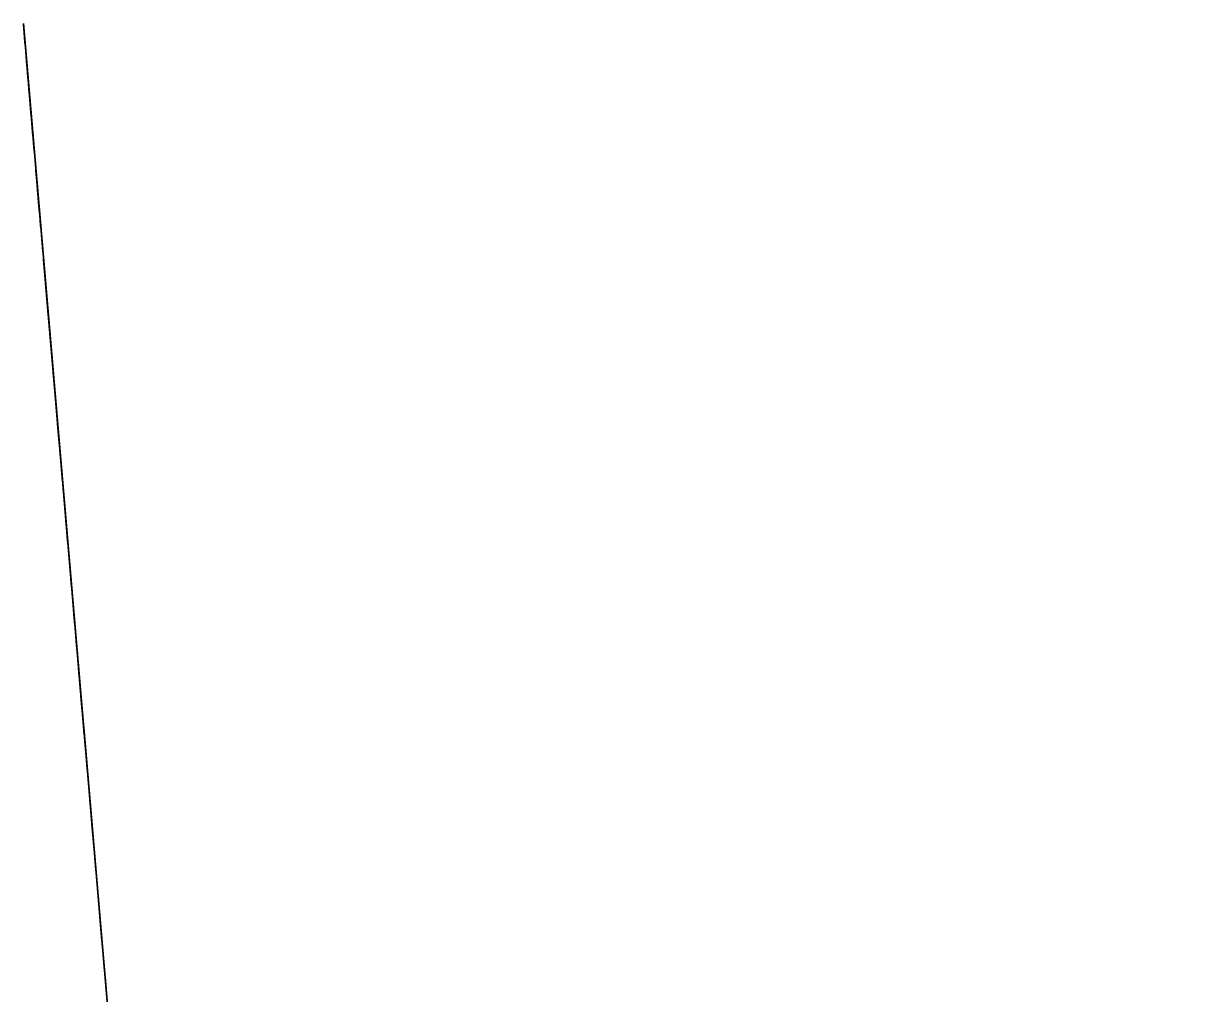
# Model space of a CAD drawing. Header units: millimetres. Extents: x 2383 to 246042, y -31587 to -6960.
# Drawn here: x 2383 to 2706.6, y -28079.5 to -27810.2 of the extents above; entities that cross this region are included whole.
import ezdxf

# ---------------------------------------------------------------- set-up
doc = ezdxf.new("R2010")
doc.units = ezdxf.units.MM
doc.header["$MEASUREMENT"] = 0
doc.linetypes.add('CENTER2', pattern=[1.125, 0.75, -0.125, 0.125, -0.125])
doc.linetypes.add('HIDDEN2', pattern=[0.1875, 0.125, -0.0625])
for name, color, linetype in [('Front View-150-DS-B4-404', 1, 'Continuous'), ('Front View-50-IW-B4-023', 3, 'Continuous'), ('Front View-50-PES-D1-243', 4, 'Continuous'), ('Front View-50-PES-D1-345', 170, 'Continuous'), ('Front View-50-PW-B4-375', 4, 'Continuous'), ('Front View-A-FLOR', 192, 'Continuous'), ('Front View-CENTER', 1, 'CENTER2'), ('Front View-HIDDEN', 7, 'HIDDEN2'), ('Front View-RE', 5, 'Continuous')]:
    doc.layers.add(name, color=color, linetype=linetype)

# ---------------------------------------------------------------- blocks, each defined once
blk = doc.blocks.new('*U379')
at = {"layer": 'Front View-A-FLOR', "color": 0, "linetype": 'ByBlock', "lineweight": -2}
for p, q in [((2706.6, -31587.23, 21936.52), (2382.96, -27810.2, 21896.14)), ((2382.96, -27810.2, 21896.14), (2382.96, -27810.2, 21625)), ((2614.28, -30509.84, 21625), (2382.96, -27810.2, 21625))]:
    blk.add_line(p, q, dxfattribs=at)
blk = doc.blocks.new('*U380')
at = {"layer": 'Front View-A-FLOR', "color": 0, "linetype": 'ByBlock', "lineweight": -2}
for p, q in [((2382.96, -27810.2, 21896.14), (2382.96, -27810.2, 21896.27)), ((2382.96, -27810.2, 21896.27), (2382.96, -27810.2, 22000)), ((2382.96, -27810.2, 22000), (2706.6, -31587.23, 22000)), ((2706.6, -31587.23, 21936.65), (2382.96, -27810.2, 21896.27))]:
    blk.add_line(p, q, dxfattribs=at)
blk = doc.blocks.new('*U381')
at = {"layer": 'Front View-A-FLOR', "color": 0, "linetype": 'ByBlock', "lineweight": -2}
for q in [(2382.96, -27810.2, 22000), (2706.6, -31587.23, 22000)]:
    blk.add_line((2382.96, -27810.2, 22000), q, dxfattribs=at)
blk = doc.blocks.new('*U382')
at = {"layer": 'Front View-50-PES-D1-345', "color": 0, "linetype": 'ByBlock', "lineweight": -2}
blk.add_line((2393.72, -27935.85, 22287.66), (2388.57, -27875.72, 22287.66), dxfattribs=at)
for points, knots in [([(2382.96, -27810.2, 22157.54), (2382.96, -27810.2, 22157.54), (2382.96, -27810.2, 22157.54), (2382.96, -27810.2, 22157.54), (2382.96, -27810.2, 22157.54), (2382.96, -27810.2, 22157.59), (2382.96, -27810.2, 22157.78), (2382.96, -27810.2, 22157.93), (2382.96, -27810.2, 22158.32), (2382.96, -27810.2, 22158.57), (2382.96, -27810.2, 22159.15), (2382.96, -27810.2, 22159.48), (2382.96, -27810.2, 22160.2), (2382.96, -27810.2, 22160.61), (2382.96, -27810.2, 22161.54), (2382.96, -27810.2, 22162.07), (2382.96, -27810.2, 22163.19), (2382.96, -27810.2, 22163.8), (2382.96, -27810.2, 22165.07), (2382.96, -27810.2, 22165.73), (2382.96, -27810.2, 22167.04), (2382.96, -27810.2, 22167.76), (2382.96, -27810.2, 22169.3), (2382.96, -27810.2, 22170.11), (2382.96, -27810.2, 22171.8), (2382.96, -27810.2, 22172.68), (2382.96, -27810.2, 22174.43), (2382.96, -27810.2, 22175.32), (2382.96, -27810.2, 22177.04), (2382.96, -27810.2, 22177.96), (2382.96, -27810.2, 22179.86), (2382.96, -27810.2, 22180.85), (2382.96, -27810.2, 22182.84), (2382.96, -27810.2, 22183.85), (2382.96, -27810.2, 22185.83), (2382.96, -27810.2, 22186.81), (2382.96, -27810.2, 22188.67), (2382.96, -27810.2, 22189.65), (2382.96, -27810.2, 22191.63), (2382.96, -27810.2, 22192.64), (2382.96, -27810.2, 22194.63), (2382.96, -27810.2, 22195.62), (2382.96, -27810.2, 22197.52), (2382.96, -27810.2, 22198.44), (2382.96, -27810.2, 22200.16), (2382.96, -27810.2, 22201.05), (2382.96, -27810.2, 22202.8), (2382.96, -27810.2, 22203.68), (2382.96, -27810.2, 22205.37), (2382.96, -27810.2, 22206.19), (2382.96, -27810.2, 22207.72), (2382.96, -27810.2, 22208.44), (2382.96, -27810.2, 22209.76), (2382.96, -27810.2, 22210.42), (2382.96, -27810.2, 22211.69), (2382.96, -27810.2, 22212.29), (2382.96, -27810.2, 22213.42), (2382.96, -27810.2, 22213.94), (2382.96, -27810.2, 22214.88), (2382.96, -27810.2, 22215.29), (2382.96, -27810.2, 22216.01), (2382.96, -27810.2, 22216.34), (2382.96, -27810.2, 22216.92), (2382.96, -27810.2, 22217.17), (2382.96, -27810.2, 22217.57), (2382.96, -27810.2, 22217.71), (2382.96, -27810.2, 22217.9), (2382.96, -27810.2, 22217.95), (2382.96, -27810.2, 22217.95)], [178.831544, 178.831544, 178.831544, 178.831544, 178.831608, 178.831608, 178.831608, 181.624093, 181.624093, 184.416579, 184.416579, 187.209065, 187.209065, 190.00155, 190.00155, 192.794737, 192.794737, 195.587924, 195.587924, 198.381111, 198.381111, 201.174297, 201.174297, 203.968582, 203.968582, 206.762867, 206.762867, 209.557152, 209.557152, 212.351437, 212.351437, 215.147186, 215.147186, 217.942936, 217.942936, 220.738685, 220.738685, 223.534435, 223.534435, 226.330855, 226.330855, 229.127275, 229.127275, 231.923695, 231.923695, 234.720115, 234.720115, 237.51607, 237.51607, 240.312025, 240.312025, 243.10798, 243.10798, 245.903936, 245.903936, 248.698049, 248.698049, 251.492161, 251.492161, 254.286274, 254.286274, 257.080387, 257.080387, 259.872148, 259.872148, 262.663908, 262.663908, 265.455668, 265.455668, 268.24731, 268.24731, 268.24731, 268.24731]), ([(2388.57, -27875.72, 22287.66), (2388.57, -27875.72, 22280.61), (2388.48, -27874.65, 22273.57), (2388.12, -27870.47, 22260.13), (2387.85, -27867.36, 22253.73), (2387.17, -27859.38, 22242.15), (2386.75, -27854.51, 22236.97), (2385.81, -27843.46, 22228.3), (2385.28, -27837.27, 22224.81), (2384.15, -27824.14, 22219.84), (2383.56, -27817.2, 22218.36), (2382.96, -27810.2, 22217.95)], [3.141593, 3.141593, 3.141593, 3.141593, 3.444103, 3.444103, 3.746612, 3.746612, 4.049122, 4.049122, 4.351632, 4.351632, 4.654142, 4.654142, 4.654142, 4.654142]), ([(2393.72, -27935.85, 22287.66), (2393.72, -27935.85, 22274.29), (2393.55, -27933.78, 22260.94), (2392.85, -27925.71, 22235.47), (2392.34, -27919.71, 22223.37), (2391.02, -27904.33, 22201.56), (2390.22, -27894.96, 22191.85), (2388.4, -27873.72, 22175.74), (2387.38, -27861.85, 22169.34), (2385.23, -27836.74, 22160.45), (2384.1, -27823.51, 22157.96), (2382.96, -27810.2, 22157.54)], [3.141593, 3.141593, 3.141593, 3.141593, 3.449506, 3.449506, 3.757419, 3.757419, 4.065332, 4.065332, 4.373245, 4.373245, 4.681158, 4.681158, 4.681158, 4.681158])]:
    blk.add_open_spline(points, degree=3, knots=knots, dxfattribs=at)
at = {"layer": 'Front View-CENTER'}
for p in [(2382.96, -27810.2, 22187.66), (2391.15, -27905.78, 22287.66)]:
    blk.add_line(p, (2391.15, -27905.78, 22187.66), dxfattribs=at)
at = {"layer": 'Front View-HIDDEN'}
blk.add_open_spline([(2382.96, -27810.2, 22217.95), (2382.96, -27810.2, 22217.95), (2382.96, -27810.2, 22217.95), (2382.96, -27810.2, 22217.95)], degree=3, dxfattribs=at)
blk = doc.blocks.new('*U383')
at = {"layer": 'Front View-50-PES-D1-243', "color": 0, "linetype": 'ByBlock', "lineweight": -2}
for p, q in [((2382.96, -27810.2, 25056.77), (2382.96, -27810.2, 25026.61)), ((2382.96, -27810.2, 25026.61), (2382.96, -27810.2, 24996.45)), ((2706.6, -31587.23, 24996.45), (2382.96, -27810.2, 24996.45)), ((2706.6, -31587.23, 25056.77), (2382.96, -27810.2, 25056.77))]:
    blk.add_line(p, q, dxfattribs=at)
blk = doc.blocks.new('*U384')
at = {"layer": 'Front View-CENTER'}
blk.add_line((2382.96, -27810.2, 23418.81), (2442.86, -28509.37, 23418.81), dxfattribs=at)
at = {"layer": 'Front View-RE', "color": 0, "linetype": 'ByBlock', "lineweight": -2}
for p, q in [((2382.96, -27810.2, 23448.98), (2382.96, -27810.2, 23418.81)), ((2382.96, -27810.2, 23418.81), (2382.96, -27810.2, 23388.65)), ((2442.86, -28509.37, 23388.65), (2382.96, -27810.2, 23388.65)), ((2442.86, -28509.37, 23448.98), (2382.96, -27810.2, 23448.98))]:
    blk.add_line(p, q, dxfattribs=at)
blk = doc.blocks.new('*U385')
at = {"layer": 'Front View-50-IW-B4-023', "color": 0, "linetype": 'ByBlock', "lineweight": -2}
for p, q in [((2382.96, -27810.2, 23614.73), (2382.96, -27810.2, 23584.57)), ((2382.96, -27810.2, 23584.57), (2382.96, -27810.2, 23554.41)), ((2436.27, -28432.39, 23554.41), (2382.96, -27810.2, 23554.41)), ((2436.27, -28432.39, 23614.73), (2382.96, -27810.2, 23614.73))]:
    blk.add_line(p, q, dxfattribs=at)
at = {"layer": 'Front View-CENTER'}
blk.add_line((2382.96, -27810.2, 23584.57), (2436.27, -28432.39, 23584.57), dxfattribs=at)
blk = doc.blocks.new('*U386')
at = {"layer": 'Front View-CENTER'}
blk.add_line((2382.96, -27810.2, 23253.06), (2434.05, -28406.49, 23253.06), dxfattribs=at)
at = {"layer": 'Front View-RE', "color": 0, "linetype": 'ByBlock', "lineweight": -2}
for p, q in [((2382.96, -27810.2, 23283.22), (2382.96, -27810.2, 23253.06)), ((2382.96, -27810.2, 23253.06), (2382.96, -27810.2, 23222.89)), ((2408.83, -28112.16, 23222.89), (2382.96, -27810.2, 23222.89)), ((2434.05, -28406.49, 23283.22), (2382.96, -27810.2, 23283.22))]:
    blk.add_line(p, q, dxfattribs=at)
blk = doc.blocks.new('*U387')
at = {"layer": 'Front View-CENTER'}
blk.add_line((2382.96, -27810.2, 23087.41), (2442.86, -28509.37, 23087.41), dxfattribs=at)
at = {"layer": 'Front View-RE', "color": 0, "linetype": 'ByBlock', "lineweight": -2}
for p, q in [((2382.96, -27810.2, 23117.57), (2382.96, -27810.2, 23087.41)), ((2382.96, -27810.2, 23087.41), (2382.96, -27810.2, 23057.25)), ((2442.86, -28509.37, 23057.25), (2382.96, -27810.2, 23057.25)), ((2436.27, -28432.39, 23117.57), (2382.96, -27810.2, 23117.57))]:
    blk.add_line(p, q, dxfattribs=at)
blk = doc.blocks.new('*U388')
at = {"layer": 'Front View-50-PW-B4-375', "color": 0, "linetype": 'ByBlock', "lineweight": -2}
for p, q in [((2382.96, -27810.2, 23780.49), (2382.96, -27810.2, 23750.33)), ((2382.96, -27810.2, 23750.33), (2382.96, -27810.2, 23720.16)), ((2436.27, -28432.4, 23720.16), (2382.96, -27810.2, 23720.16)), ((2442.86, -28509.37, 23780.49), (2382.96, -27810.2, 23780.49))]:
    blk.add_line(p, q, dxfattribs=at)
at = {"layer": 'Front View-CENTER'}
blk.add_line((2382.96, -27810.2, 23750.33), (2442.86, -28509.37, 23750.33), dxfattribs=at)
blk = doc.blocks.new('*U389')
at = {"layer": 'Front View-150-DS-B4-404', "color": 0, "linetype": 'ByBlock', "lineweight": -2}
for p, q in [((2382.96, -27810.2, 23959.19), (2382.96, -27810.2, 23790.91)), ((2382.96, -27810.2, 23959.19), (2442.86, -28509.37, 23959.19)), ((2382.96, -27810.2, 23790.91), (2442.86, -28509.37, 23790.91))]:
    blk.add_line(p, q, dxfattribs=at)
at = {"layer": 'Front View-CENTER'}
blk.add_line((2442.86, -28509.37, 23875.05), (2382.96, -27810.2, 23875.05), dxfattribs=at)
blk = doc.blocks.new('*U390')
at = {"layer": 'Front View-50-PES-D1-345', "color": 0, "linetype": 'ByBlock', "lineweight": -2}
for p in [(2388.57, -27875.72, 22787.94), (2393.72, -27935.85, 22787.94)]:
    blk.add_line(p, (2393.72, -27935.85, 22787.94), dxfattribs=at)
at = {"layer": 'Front View-50-PES-D1-345', "color": 0, "linetype": 'ByBlock', "lineweight": -2, "extrusion": (-0.996349, -0.085374, -1.26646e-26)}
blk.add_ellipse((2399.68, -28005.42, 22887.94), major_axis=(0, 0, 30.18), ratio=0.000067, start_param=0, end_param=3.141593, dxfattribs=at)
at = {"layer": 'Front View-50-PES-D1-345', "color": 0, "linetype": 'ByBlock', "lineweight": -2}
for points in [[(2399.68, -28005.42, 22918.12), (2398.52, -27991.84, 22918.12), (2397.36, -27978.26, 22915.96), (2395.14, -27952.42, 22907.53), (2394.09, -27940.17, 22901.27), (2392.21, -27918.2, 22885.24), (2391.38, -27908.47, 22875.48), (2390.01, -27892.51, 22853.43), (2389.47, -27886.26, 22841.13), (2388.75, -27877.87, 22815.2), (2388.57, -27875.72, 22801.57), (2388.57, -27875.72, 22787.94)], [(2399.68, -28005.42, 22857.77), (2399.06, -27998.13, 22857.77), (2398.44, -27990.85, 22856.61), (2397.25, -27976.99, 22852.09), (2396.68, -27970.42, 22848.73), (2395.67, -27958.63, 22840.13), (2395.23, -27953.42, 22834.9), (2394.49, -27944.85, 22823.07), (2394.21, -27941.51, 22816.47), (2393.82, -27937, 22802.56), (2393.72, -27935.85, 22795.25), (2393.72, -27935.85, 22787.94)]]:
    blk.add_open_spline(points, degree=3, knots=[3.141593, 3.141593, 3.141593, 3.141593, 3.455752, 3.455752, 3.769911, 3.769911, 4.08407, 4.08407, 4.39823, 4.39823, 4.712389, 4.712389, 4.712389, 4.712389], dxfattribs=at)
at = {"layer": 'Front View-CENTER'}
for p in [(2399.68, -28005.42, 22887.94), (2391.15, -27905.78, 22787.94)]:
    blk.add_line(p, (2391.15, -27905.78, 22887.94), dxfattribs=at)
at = {"layer": 'Front View-HIDDEN'}
blk.add_line((2399.68, -28005.42, 22887.94), (2399.68, -28005.42, 22887.94), dxfattribs=at)
at = {"layer": 'Front View-HIDDEN', "extrusion": (-0.996349, -0.085374, -1.26644e-26)}
blk.add_ellipse((2399.68, -28005.42, 22887.94), major_axis=(0, 0, 30.17), ratio=0.000067, start_param=3.141593, end_param=6.283185, dxfattribs=at)
blk = doc.blocks.new('*U391')
at = {"layer": 'Front View-50-PES-D1-345', "color": 0, "linetype": 'ByBlock', "lineweight": -2}
for p, q in [((2388.57, -27875.72, 22787.94), (2393.72, -27935.85, 22787.94)), ((2393.72, -27935.85, 22287.66), (2388.57, -27875.72, 22287.66)), ((2388.57, -27875.72, 22287.66), (2388.57, -27875.72, 22787.94)), ((2393.72, -27935.85, 22287.66), (2393.72, -27935.85, 22787.94))]:
    blk.add_line(p, q, dxfattribs=at)
at = {"layer": 'Front View-CENTER'}
blk.add_line((2391.15, -27905.78, 22787.94), (2391.15, -27905.78, 22287.66), dxfattribs=at)
blk = doc.blocks.new('*U392')
at = {"layer": 'Front View-50-PES-D1-345', "color": 0, "linetype": 'ByBlock', "lineweight": -2}
for p, q in [((2399.68, -28005.42, 22918.12), (2406.56, -28085.68, 22918.12)), ((2399.68, -28005.42, 22857.77), (2406.56, -28085.68, 22857.77))]:
    blk.add_line(p, q, dxfattribs=at)
at = {"layer": 'Front View-50-PES-D1-345', "color": 0, "linetype": 'ByBlock', "lineweight": -2, "extrusion": (-0.996349, -0.085374, -9.82116e-26)}
blk.add_ellipse((2399.68, -28005.42, 22887.94), major_axis=(0, 0, 30.17), ratio=0.000067, start_param=0, end_param=3.141593, dxfattribs=at)
at = {"layer": 'Front View-CENTER'}
blk.add_line((2406.56, -28085.68, 22887.94), (2399.68, -28005.42, 22887.94), dxfattribs=at)
at = {"layer": 'Front View-HIDDEN'}
for p, q in [((2406.56, -28085.68, 22918.12), (2409.8, -28123.52, 22918.12)), ((2406.56, -28085.68, 22857.77), (2409.8, -28123.52, 22857.77)), ((2409.8, -28123.52, 22887.94), (2406.56, -28085.68, 22887.94))]:
    blk.add_line(p, q, dxfattribs=at)
at = {"layer": 'Front View-HIDDEN', "extrusion": (-0.996349, -0.085374, -3.31716e-27)}
blk.add_ellipse((2399.68, -28005.42, 22887.94), major_axis=(0, 0, 30.17), ratio=0.000067, start_param=3.141593, end_param=6.283185, dxfattribs=at)
at = {"layer": 'Front View-HIDDEN', "extrusion": (0.996349, 0.085374, -7.66363e-26)}
blk.add_ellipse((2409.8, -28123.52, 22887.94), major_axis=(0, 0, 30.18), ratio=0.000067, start_param=-1.570796, end_param=4.712389, dxfattribs=at)

msp = doc.modelspace()

# ---------------------------------------------------------------- block references
at = {"layer": 'Front View-150-DS-B4-404'}
msp.add_blockref('*U389', (0, 0), dxfattribs=at)
at = {"layer": 'Front View-50-IW-B4-023'}
msp.add_blockref('*U385', (0, 0), dxfattribs=at)
at = {"layer": 'Front View-50-PES-D1-243'}
msp.add_blockref('*U383', (0, 0), dxfattribs=at)
at = {"layer": 'Front View-50-PES-D1-345'}
for name in ['*U382', '*U390', '*U391', '*U392']:
    msp.add_blockref(name, (0, 0), dxfattribs=at)
at = {"layer": 'Front View-50-PW-B4-375'}
msp.add_blockref('*U388', (0, 0), dxfattribs=at)
at = {"layer": 'Front View-A-FLOR'}
for name in ['*U379', '*U380', '*U381']:
    msp.add_blockref(name, (0, 0), dxfattribs=at)
at = {"layer": 'Front View-RE'}
for name in ['*U384', '*U386', '*U387']:
    msp.add_blockref(name, (0, 0), dxfattribs=at)

doc.saveas('drawing.dxf')
